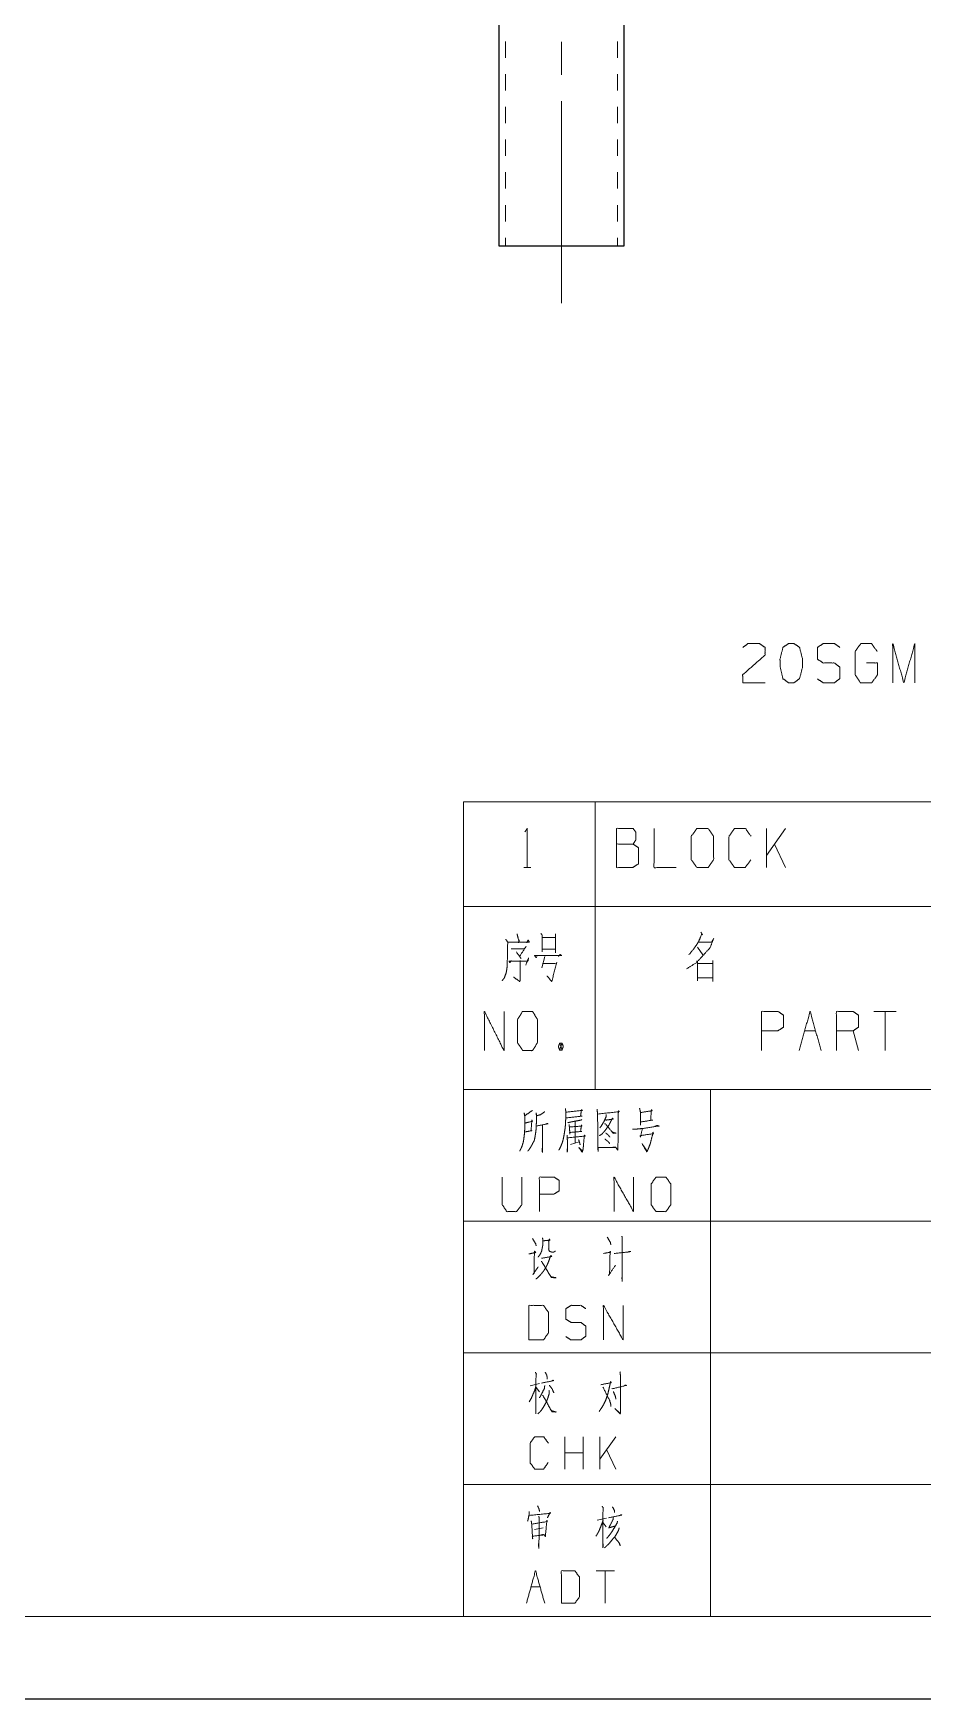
# Model space of a CAD drawing. Header units: millimetres. Extents: x 2210 to 79821, y -19430 to 2344.
# Drawn here: x 11878.8 to 11932.8, y 1492.8 to 1594 of the extents above; entities that cross this region are included whole.
import ezdxf

# ---------------------------------------------------------------- set-up
doc = ezdxf.new("R2010")
doc.units = ezdxf.units.MM
doc.layers.add('101', color=7, linetype='Continuous', true_color=0xffffff)

msp = doc.modelspace()

# ---------------------------------------------------------------- linework, layer by layer
msp.add_line((2209.78, 1492.82), (13049.16, 1492.82))
at = {"layer": '101', "color": 92, "linetype": 'Continuous', "lineweight": 25}
for p, q in [((11907.11, 1726.05), (11907.11, 1581.05)), ((11914.71, 1581.05), (11914.71, 1726.05))]:
    msp.add_line(p, q, dxfattribs=at)
at = {"layer": '101', "color": 53, "linetype": 'Continuous', "lineweight": 18}
for p, q in [((11907.51, 1593.46), (11907.51, 1592.47)), ((11914.31, 1592.47), (11914.31, 1593.46)), ((11907.51, 1591.48), (11907.51, 1590.49)), ((11914.31, 1590.49), (11914.31, 1591.48)), ((11907.51, 1589.49), (11907.51, 1588.5)), ((11914.31, 1588.5), (11914.31, 1589.49)), ((11907.51, 1587.51), (11907.51, 1586.51)), ((11914.31, 1586.51), (11914.31, 1587.51)), ((11907.51, 1585.52), (11907.51, 1584.53)), ((11914.31, 1584.53), (11914.31, 1585.52)), ((11907.51, 1583.53), (11907.51, 1582.54)), ((11914.31, 1582.54), (11914.31, 1583.53)), ((11907.51, 1581.55), (11907.51, 1581.05)), ((11914.31, 1581.05), (11914.31, 1581.55))]:
    msp.add_line(p, q, dxfattribs=at)
at = {"layer": '101', "color": 151, "linetype": 'Continuous', "lineweight": 18}
msp.add_line((11910.91, 1591.44), (11910.91, 1593.45), dxfattribs=at)
at = {"layer": '101', "color": 72, "linetype": 'Continuous', "lineweight": 18}
for p, q in [((11904.95, 1547.28), (11912.95, 1547.28)), ((11904.95, 1547.28), (11904.95, 1540.93)), ((11912.95, 1547.28), (11952.95, 1547.28)), ((11912.95, 1547.28), (11912.95, 1540.93)), ((11924.52, 1545.67), (11923.36, 1544.02)), ((11923.36, 1543.3), (11923.36, 1545.67)), ((11924.52, 1543.3), (11923.85, 1544.72)), ((11908.62, 1543.3), (11909.05, 1543.3)), ((11904.95, 1540.93), (11904.95, 1529.82)), ((11904.95, 1540.93), (11912.95, 1540.93)), ((11912.95, 1540.93), (11952.95, 1540.93)), ((11912.95, 1540.93), (11912.95, 1529.82)), ((11909.71, 1539.05), (11910.53, 1539.05)), ((11909.71, 1538.35), (11910.53, 1538.35)), ((11910.54, 1539.27), (11910.54, 1538.12)), ((11919.18, 1538.47), (11919.5, 1538)), ((11909.9, 1537.9), (11909.71, 1537.2)), ((11909.76, 1537.47), (11910.54, 1537.47)), ((11931.23, 1534.56), (11929.89, 1534.56)), ((11930.56, 1534.56), (11930.56, 1532.18)), ((11925.67, 1533.38), (11926.34, 1533.38)), ((11928.95, 1532.18), (11928.62, 1533.38)), ((11910.8, 1532.63), (11910.94, 1532.21)), ((11904.95, 1529.82), (11912.95, 1529.82)), ((11912.95, 1529.82), (11952.95, 1529.82)), ((11911.74, 1527.87), (11911.73, 1526.57)), ((11911.45, 1526.48), (11911.99, 1526.63)), ((11909.57, 1511.97), (11909.01, 1511.83)), ((11909.38, 1511.72), (11909.58, 1511.45)), ((11911.12, 1506.77), (11911.12, 1508.73)), ((11912.23, 1506.77), (11912.23, 1508.73)), ((11914.21, 1508.73), (11913.24, 1507.37)), ((11913.24, 1506.77), (11913.24, 1508.73)), ((11912.23, 1507.76), (11911.12, 1507.76)), ((11914.21, 1506.77), (11913.65, 1507.95)), ((11909.27, 1503.1), (11909.8, 1503.19)), ((11913.65, 1503.79), (11913.08, 1503.66)), ((11913.44, 1503.5), (11913.63, 1503.25)), ((11914.13, 1500.59), (11913.02, 1500.59)), ((11913.57, 1500.59), (11913.57, 1498.62)), ((11909.05, 1499.62), (11909.61, 1499.62))]:
    msp.add_line(p, q, dxfattribs=at)
at = {"layer": '101', "color": 133, "linetype": 'Continuous', "lineweight": 18}
for p, q in [((11904.95, 1529.82), (11904.95, 1497.82)), ((11904.95, 1529.82), (12084.95, 1529.82)), ((11919.95, 1529.82), (11919.95, 1497.82)), ((11904.95, 1521.82), (12084.95, 1521.82)), ((11904.95, 1513.82), (11954.95, 1513.82)), ((11904.95, 1505.82), (11954.95, 1505.82)), ((11694.95, 1497.82), (12084.95, 1497.82)), ((11904.95, 1497.82), (12084.95, 1497.82)), ((11669.95, 1492.82), (12089.95, 1492.82))]:
    msp.add_line(p, q, dxfattribs=at)
at = {"layer": '101', "color": 151, "linetype": 'Continuous', "lineweight": 18}
msp.add_open_spline([(11910.91, 1577.58), (11910.91, 1579.16), (11910.91, 1589.85)], degree=1, knots=[0, 0, 0.129302, 1, 1], dxfattribs=at)
at = {"layer": '101', "color": 92, "linetype": 'Continuous', "lineweight": 25}
msp.add_open_spline([(11907.11, 1581.05), (11907.55, 1581.05), (11908.75, 1581.05), (11910.46, 1581.05), (11912.26, 1581.05), (11913.76, 1581.05), (11914.6, 1581.05), (11914.71, 1581.05)], degree=1, knots=[0, 0, 0.057271, 0.215966, 0.43973, 0.677303, 0.874255, 0.985471, 1, 1], dxfattribs=at)
at = {"layer": '101', "color": 72, "linetype": 'Continuous', "lineweight": 18}
for points, knots in [([(11921.93, 1556.67), (11922.24, 1556.9), (11922.93, 1556.9), (11923.27, 1556.67), (11923.27, 1556.2), (11921.91, 1555), (11921.93, 1554.52), (11923.27, 1554.52)], [0, 0, 0.069694, 0.192979, 0.265274, 0.350227, 0.67474, 0.759752, 1, 1]), ([(11925.03, 1554.52), (11925.37, 1554.77), (11925.55, 1555.47), (11925.55, 1555.95), (11925.37, 1556.67), (11925.03, 1556.9), (11924.7, 1556.9), (11924.36, 1556.67), (11924.18, 1555.95), (11924.2, 1555.47), (11924.36, 1554.77), (11924.7, 1554.52), (11925.03, 1554.52)], [0, 0, 0.067527, 0.183972, 0.260585, 0.380944, 0.446143, 0.500306, 0.565506, 0.685865, 0.76253, 0.87831, 0.945837, 1, 1]), ([(11926.46, 1554.75), (11926.8, 1554.52), (11927.49, 1554.52), (11927.82, 1554.77), (11927.82, 1555.47), (11927.49, 1555.72), (11926.81, 1555.72), (11926.46, 1555.95), (11926.46, 1556.67), (11926.81, 1556.9), (11927.49, 1556.9), (11927.82, 1556.67)], [0, 0, 0.068034, 0.184053, 0.254519, 0.372335, 0.442801, 0.555845, 0.62637, 0.748394, 0.818919, 0.931963, 1, 1]), ([(11929.43, 1555.72), (11930.1, 1555.72), (11930.1, 1555), (11929.76, 1554.52), (11929.07, 1554.52), (11928.74, 1555), (11928.74, 1556.42), (11929.09, 1556.9), (11929.74, 1556.9), (11930.08, 1556.42)], [0, 0, 0.103295, 0.214795, 0.30426, 0.410276, 0.499741, 0.718896, 0.809957, 0.910534, 1, 1]), ([(11931.03, 1554.52), (11931.03, 1556.9), (11931.7, 1554.52), (11932.37, 1556.9), (11932.37, 1554.52)], [0, 0, 0.245192, 0.5, 0.754808, 1, 1]), ([(11908.69, 1545.47), (11908.83, 1545.67), (11908.83, 1543.3)], [0, 0, 0.093491, 1, 1]), ([(11914.25, 1544.72), (11914.25, 1545.67), (11915.26, 1545.67), (11915.42, 1545.45), (11915.42, 1544.97), (11915.26, 1544.72), (11914.25, 1544.72), (11914.25, 1543.3), (11915.24, 1543.3), (11915.58, 1543.52), (11915.58, 1544.5), (11915.26, 1544.72)], [0, 0, 0.115917, 0.238846, 0.272468, 0.330427, 0.366584, 0.489512, 0.663388, 0.78416, 0.833484, 0.952452, 1, 1]), ([(11916.53, 1545.67), (11916.53, 1543.3), (11917.87, 1543.3)], [0, 0, 0.638733, 1, 1]), ([(11919.14, 1543.3), (11919.81, 1543.3), (11920.15, 1543.77), (11920.15, 1545.2), (11919.81, 1545.67), (11919.14, 1545.67), (11918.79, 1545.2), (11918.79, 1543.77), (11919.14, 1543.3)], [0, 0, 0.102684, 0.191619, 0.409477, 0.498411, 0.601095, 0.691619, 0.909477, 1, 1]), ([(11922.41, 1543.77), (11922.07, 1543.3), (11921.42, 1543.3), (11921.08, 1543.77), (11921.08, 1545.2), (11921.42, 1545.67), (11922.09, 1545.67), (11922.42, 1545.2)], [0, 0, 0.11457, 0.243368, 0.357935, 0.638584, 0.753151, 0.88543, 1, 1]), ([(11919.38, 1539.37), (11919.48, 1539.2), (11919.43, 1539.27), (11919.24, 1538.8), (11919.01, 1538.45), (11918.65, 1538)], [0, 0, 0.113643, 0.164652, 0.449685, 0.682203, 1, 1]), ([(11907.52, 1538.95), (11907.64, 1538.77), (11907.61, 1537.27), (11907.55, 1536.9), (11907.44, 1536.6), (11907.3, 1536.42)], [0, 0, 0.081566, 0.649824, 0.793832, 0.914832, 1, 1]), ([(11907.66, 1538.77), (11908.96, 1538.77), (11908.88, 1538.9), (11908.8, 1538.72)], [0, 0, 0.79327, 0.883171, 1, 1]), ([(11907.85, 1538.37), (11908.66, 1538.37), (11908.76, 1538.5), (11908.36, 1537.9), (11908.46, 1537.77), (11908.17, 1538.17)], [0, 0, 0.349352, 0.41636, 0.723317, 0.790325, 1, 1]), ([(11908.21, 1539.27), (11908.32, 1538.82), (11908.35, 1538.9), (11908.3, 1538.72)], [0, 0, 0.638265, 0.750293, 1, 1]), ([(11909.65, 1539.3), (11909.73, 1539.2), (11909.73, 1538.17)], [0, 0, 0.110318, 1, 1]), ([(11919.27, 1538.77), (11920.03, 1538.77), (11920.16, 1539), (11919.93, 1538.42), (11919.5, 1537.95), (11919.1, 1537.52), (11918.51, 1537.15)], [0, 0, 0.213824, 0.286066, 0.460275, 0.639447, 0.80491, 1, 1]), ([(11907.86, 1537.65), (11907.77, 1537.52), (11907.72, 1537.62), (11908.87, 1537.62), (11908.91, 1537.82), (11908.74, 1537.37)], [0, 0, 0.074524, 0.127161, 0.67261, 0.770465, 1, 1]), ([(11908.39, 1537.65), (11908.39, 1536.37), (11907.99, 1536.65)], [0, 0, 0.721581, 1, 1]), ([(11909.41, 1537.9), (11909.37, 1537.82), (11909.27, 1537.95), (11910.92, 1537.95), (11910.83, 1538.02), (11910.72, 1537.9)], [0, 0, 0.040633, 0.112439, 0.86841, 0.923643, 1, 1]), ([(11910.62, 1537.55), (11910.32, 1536.37), (11910.03, 1536.72)], [0, 0, 0.725031, 1, 1]), ([(11919.11, 1537.62), (11919.17, 1537.55), (11919.17, 1536.42), (11919.17, 1536.6), (11920.1, 1536.6), (11920.1, 1536.37), (11920.1, 1537.65), (11920.1, 1537.47), (11919.2, 1537.47)], [0, 0, 0.018725, 0.248079, 0.283757, 0.474741, 0.520613, 0.780549, 0.816226, 1, 1]), ([(11906.23, 1532.18), (11906.23, 1534.56), (11907.42, 1532.18), (11907.42, 1534.56)], [0, 0, 0.320621, 0.679379, 1, 1]), ([(11908.55, 1532.18), (11909.15, 1532.18), (11909.45, 1532.66), (11909.45, 1534.08), (11909.15, 1534.56), (11908.55, 1534.56), (11908.24, 1534.08), (11908.24, 1532.66), (11908.55, 1532.18)], [0, 0, 0.094594, 0.183574, 0.409674, 0.498654, 0.593248, 0.683574, 0.909674, 1, 1]), ([(11923.06, 1532.18), (11923.06, 1534.56), (11924.07, 1534.56), (11924.4, 1534.33), (11924.4, 1533.61), (11924.05, 1533.38), (11923.06, 1533.38)], [0, 0, 0.401146, 0.571314, 0.639588, 0.762043, 0.832817, 1, 1]), ([(11927.61, 1532.18), (11927.61, 1534.56), (11928.62, 1534.56), (11928.95, 1534.33), (11928.95, 1533.61), (11928.62, 1533.38), (11927.61, 1533.38)], [0, 0, 0.400952, 0.571034, 0.639278, 0.761674, 0.829918, 1, 1]), ([(11910.8, 1532.21), (11910.94, 1532.21), (11911.02, 1532.43), (11910.94, 1532.63), (11910.8, 1532.63), (11910.72, 1532.43), (11910.8, 1532.21), (11910.94, 1532.63)], [0, 0, 0.086283, 0.23189, 0.363169, 0.449452, 0.580731, 0.726338, 1, 1]), ([(11909.15, 1528.55), (11909.09, 1528.51), (11908.67, 1528.22), (11908.64, 1528.4), (11908.69, 1528.22), (11908.69, 1527.65), (11908.67, 1527.3), (11908.65, 1527.05), (11908.62, 1526.81), (11908.58, 1526.59), (11908.51, 1526.37), (11908.44, 1526.21), (11908.37, 1526.08)], [0, 0, 0.024363, 0.186803, 0.243942, 0.302154, 0.485023, 0.597668, 0.675195, 0.753199, 0.825098, 0.898191, 0.953346, 1, 1]), ([(11909.89, 1528.47), (11909.64, 1528.29), (11909.4, 1528.22), (11909.37, 1528.4), (11909.4, 1528.13), (11909.39, 1527.87), (11909.37, 1527.58), (11909.36, 1527.34), (11909.33, 1527.12), (11909.29, 1526.88), (11909.25, 1526.7), (11909.17, 1526.57), (11909.09, 1526.41), (11909.01, 1526.28), (11908.94, 1526.17), (11908.86, 1526.08)], [0, 0, 0.096323, 0.172941, 0.229419, 0.31342, 0.396988, 0.487497, 0.564126, 0.634338, 0.711439, 0.768976, 0.817389, 0.871907, 0.92032, 0.962889, 1, 1]), ([(11911.15, 1528.66), (11911.17, 1528.47), (11911.17, 1528.11), (11911.15, 1527.78), (11911.14, 1527.56), (11911.1, 1527.27), (11911.06, 1527.03), (11911.01, 1526.77), (11910.95, 1526.57), (11910.87, 1526.37), (11910.75, 1526.13)], [0, 0, 0.076501, 0.212087, 0.339339, 0.424292, 0.535104, 0.630036, 0.733301, 0.813244, 0.895184, 1, 1]), ([(11911.2, 1528.44), (11912.17, 1528.55), (11912.12, 1528.6), (11912.07, 1528.2), (11912.15, 1528.2), (11911.18, 1528.09)], [0, 0, 0.39108, 0.416924, 0.577585, 0.60892, 1, 1]), ([(11913.07, 1528.62), (11913.1, 1528.33), (11913.13, 1526.06), (11913.12, 1526.3), (11914.23, 1526.3), (11914.15, 1526.32), (11913.99, 1526.3)], [0, 0, 0.069512, 0.617083, 0.675676, 0.942511, 0.962039, 1, 1]), ([(11913.12, 1528.33), (11914.43, 1528.47), (11914.38, 1528.53), (11914.35, 1528.33), (11914.34, 1526.35), (11914.32, 1526.13), (11914.21, 1526.3)], [0, 0, 0.32813, 0.348326, 0.398409, 0.893176, 0.948286, 1, 1]), ([(11913.63, 1528.31), (11913.63, 1528.2), (11913.49, 1527.87), (11913.32, 1527.6), (11913.24, 1527.49)], [0, 0, 0.119857, 0.510439, 0.853216, 1, 1]), ([(11915.65, 1528.69), (11915.71, 1528.42), (11915.71, 1527.65), (11915.71, 1527.85), (11916.46, 1527.96), (11916.33, 1527.96), (11916.36, 1528.51), (11916.38, 1528.6), (11916.41, 1528.53), (11916.3, 1528.51), (11915.71, 1528.42)], [0, 0, 0.076615, 0.294118, 0.350048, 0.563217, 0.598361, 0.753969, 0.779212, 0.799823, 0.831203, 1, 1]), ([(11908.72, 1527.23), (11908.75, 1527.25), (11909.11, 1527.32), (11909.06, 1527.3), (11909.11, 1527.98), (11909.14, 1527.89), (11908.7, 1527.78)], [0, 0, 0.022681, 0.239273, 0.269981, 0.676983, 0.732557, 1, 1]), ([(11909.39, 1527.6), (11910.09, 1527.74), (11910.04, 1527.76), (11909.97, 1527.71)], [0, 0, 0.834819, 0.895271, 1, 1]), ([(11909.75, 1527.65), (11909.75, 1526.01), (11909.73, 1526.13), (11909.75, 1526.3)], [0, 0, 0.849785, 0.907773, 1, 1]), ([(11912.15, 1528), (11912.1, 1527.96), (11911.71, 1527.89), (11911.5, 1527.85), (11911.29, 1527.8)], [0, 0, 0.07226, 0.516589, 0.766867, 1, 1]), ([(11911.37, 1527.69), (11911.39, 1527.54), (11911.42, 1527.1), (11911.4, 1527.21), (11912.14, 1527.27), (11912.07, 1527.27), (11912.12, 1527.67), (11912.15, 1527.6), (11911.39, 1527.54)], [0, 0, 0.056492, 0.217482, 0.258029, 0.525926, 0.548635, 0.694164, 0.720796, 1, 1]), ([(11913.56, 1527.98), (11913.62, 1527.96), (11914.05, 1528.02), (11914.01, 1528.09), (11913.8, 1527.67), (11913.65, 1527.45), (11913.51, 1527.27), (11913.37, 1527.12), (11913.21, 1527.01)], [0, 0, 0.033928, 0.260451, 0.302015, 0.540804, 0.679359, 0.795007, 0.902031, 1, 1]), ([(11913.52, 1527.74), (11913.57, 1527.74), (11914.05, 1527.16), (11914.23, 1527.16), (11914.05, 1527.21), (11913.98, 1527.25)], [0, 0, 0.037884, 0.645156, 0.784053, 0.927468, 1, 1]), ([(11915.22, 1527.41), (11915.43, 1527.41), (11915.83, 1527.45), (11916.83, 1527.6), (11916.72, 1527.63), (11916.57, 1527.58)], [0, 0, 0.107045, 0.322389, 0.855631, 0.914429, 1, 1]), ([(11915.82, 1527.45), (11915.71, 1526.92), (11915.68, 1527.01), (11916.5, 1527.14), (11916.46, 1527.23), (11916.46, 1527.14), (11916.36, 1526.77), (11916.3, 1526.52), (11916.22, 1526.32), (11916.16, 1526.17), (11916.11, 1526.06), (11916.08, 1526.04), (11915.8, 1526.54), (11916.1, 1526.08)], [0, 0, 0.136367, 0.159976, 0.371153, 0.396349, 0.418608, 0.516111, 0.579315, 0.633124, 0.675136, 0.705359, 0.714999, 0.861275, 1, 1]), ([(11911.25, 1527.05), (11911.26, 1526.85), (11911.28, 1526.35), (11911.26, 1526.01), (11911.25, 1526.1), (11911.28, 1526.32)], [0, 0, 0.147471, 0.523365, 0.768668, 0.835023, 1, 1]), ([(11911.28, 1526.88), (11912.34, 1526.99), (11912.31, 1527.05), (11912.29, 1526.94), (11912.24, 1526.43), (11912.23, 1526.24), (11912.17, 1526.01), (11911.96, 1526.3), (11912.18, 1526.08)], [0, 0, 0.374083, 0.399749, 0.43883, 0.61759, 0.687459, 0.767887, 0.891105, 1, 1]), ([(11911.95, 1526.77), (11912.01, 1526.59), (11912.04, 1526.46)], [0, 0, 0.579215, 1, 1]), ([(11913.54, 1526.81), (11913.74, 1526.66), (11913.84, 1526.54)], [0, 0, 0.637944, 1, 1]), ([(11913.6, 1527.18), (11913.77, 1527.03), (11913.85, 1526.92)], [0, 0, 0.630834, 1, 1]), ([(11907.31, 1524.5), (11907.31, 1522.82), (11907.59, 1522.4), (11908.18, 1522.4), (11908.5, 1522.82), (11908.5, 1524.5)], [0, 0, 0.33715, 0.438599, 0.557782, 0.66285, 1, 1]), ([(11909.57, 1522.4), (11909.57, 1524.5), (11910.46, 1524.5), (11910.76, 1524.3), (11910.76, 1523.66), (11910.45, 1523.46), (11909.57, 1523.46)], [0, 0, 0.401145, 0.571312, 0.639588, 0.762043, 0.832818, 1, 1]), ([(11914.1, 1522.4), (11914.1, 1524.5), (11915.28, 1522.4), (11915.28, 1524.5)], [0, 0, 0.317575, 0.682425, 1, 1]), ([(11916.66, 1522.4), (11917.25, 1522.4), (11917.55, 1522.82), (11917.55, 1524.08), (11917.25, 1524.5), (11916.66, 1524.5), (11916.35, 1524.08), (11916.35, 1522.82), (11916.66, 1522.4)], [0, 0, 0.102684, 0.19162, 0.409478, 0.498414, 0.601098, 0.69162, 0.909478, 1, 1]), ([(11909.15, 1520.76), (11909.34, 1520.45), (11909.37, 1520.32)], [0, 0, 0.726452, 1, 1]), ([(11909.76, 1520.81), (11909.78, 1520.61), (11909.78, 1520.39), (11909.74, 1520.19), (11909.7, 1519.99), (11909.64, 1519.86), (11909.57, 1519.75), (11909.49, 1519.64)], [0, 0, 0.161539, 0.340478, 0.503498, 0.668955, 0.787647, 0.890428, 1, 1]), ([(11909.79, 1520.63), (11910.21, 1520.67), (11910.18, 1520.74), (11910.13, 1520.56), (11910.13, 1520.41), (11910.13, 1520.12), (11910.15, 1520.05), (11910.18, 1519.99), (11910.24, 1519.97), (11910.32, 1519.94), (11910.43, 1519.94), (11910.49, 1519.97), (11910.54, 1520.01)], [0, 0, 0.256861, 0.301243, 0.412007, 0.505689, 0.679669, 0.720918, 0.765306, 0.805452, 0.854617, 0.920845, 0.960991, 1, 1]), ([(11913.69, 1520.85), (11913.88, 1520.52), (11913.91, 1520.39)], [0, 0, 0.736529, 1, 1]), ([(11914.58, 1520.92), (11914.6, 1520.76), (11914.6, 1518.18), (11914.58, 1518.35), (11914.6, 1518.58)], [0, 0, 0.049515, 0.872926, 0.929447, 1, 1]), ([(11908.92, 1519.83), (11909.34, 1519.92), (11909.28, 1520.01), (11909.26, 1519.83), (11909.25, 1518.66), (11909.17, 1518.58), (11909.49, 1519.04)], [0, 0, 0.167422, 0.209474, 0.278414, 0.733408, 0.779231, 1, 1]), ([(11909.7, 1519.57), (11910.31, 1519.68), (11910.26, 1519.75), (11910.12, 1519.35), (11910.04, 1519.17), (11909.96, 1519.02), (11909.84, 1518.82), (11909.7, 1518.64), (11909.56, 1518.49), (11909.45, 1518.38), (11909.35, 1518.31)], [0, 0, 0.254941, 0.288363, 0.462053, 0.541623, 0.612966, 0.709673, 0.80267, 0.888733, 0.952733, 1, 1]), ([(11909.68, 1519.37), (11909.71, 1519.37), (11910.29, 1518.4), (11910.59, 1518.38), (11910.29, 1518.44), (11910.21, 1518.53)], [0, 0, 0.016597, 0.617583, 0.775731, 0.937327, 1, 1]), ([(11913.46, 1519.86), (11913.9, 1519.94), (11913.86, 1519.99), (11913.83, 1518.62), (11913.77, 1518.53), (11914.19, 1519.15)], [0, 0, 0.163595, 0.183435, 0.685805, 0.725489, 1, 1]), ([(11914.1, 1519.86), (11915.11, 1519.97), (11915.05, 1519.99), (11914.93, 1519.94)], [0, 0, 0.837047, 0.891364, 1, 1]), ([(11908.93, 1514.61), (11909.81, 1514.61), (11910.12, 1515.03), (11910.12, 1516.29), (11909.81, 1516.71), (11908.93, 1516.71), (11908.93, 1514.61)], [0, 0, 0.142136, 0.227161, 0.43179, 0.516816, 0.658952, 1, 1]), ([(11911.18, 1514.81), (11911.48, 1514.61), (11912.09, 1514.61), (11912.38, 1514.83), (11912.38, 1515.45), (11912.09, 1515.67), (11911.49, 1515.67), (11911.18, 1515.87), (11911.18, 1516.51), (11911.49, 1516.71), (11912.09, 1516.71), (11912.38, 1516.51)], [0, 0, 0.068036, 0.184055, 0.254519, 0.372335, 0.4428, 0.555844, 0.62637, 0.748394, 0.81892, 0.931964, 1, 1]), ([(11913.46, 1514.61), (11913.46, 1516.71), (11914.65, 1514.61), (11914.65, 1516.71)], [0, 0, 0.317575, 0.682425, 1, 1]), ([(11909.32, 1512.65), (11909.39, 1512.53), (11909.36, 1512.57), (11909.36, 1510.13), (11909.34, 1510.27), (11909.36, 1510.48)], [0, 0, 0.048142, 0.065074, 0.880813, 0.930182, 1, 1]), ([(11909.7, 1511.99), (11910.45, 1512.14), (11910.39, 1512.16), (11910.32, 1512.12)], [0, 0, 0.838754, 0.907252, 1, 1]), ([(11909.92, 1512.65), (11910.01, 1512.47), (11910.04, 1512.34), (11910.04, 1512.22)], [0, 0, 0.449924, 0.728677, 1, 1]), ([(11913.29, 1511.89), (11913.93, 1512.01), (11913.89, 1512.08), (11913.84, 1511.83), (11913.78, 1511.58), (11913.72, 1511.31), (11913.61, 1510.98), (11913.48, 1510.71), (11913.46, 1510.67), (11913.34, 1510.48), (11913.2, 1510.27)], [0, 0, 0.244428, 0.272774, 0.366789, 0.461906, 0.564547, 0.695473, 0.807142, 0.823507, 0.905515, 1, 1]), ([(11914.46, 1512.68), (11914.49, 1512.45), (11914.49, 1510.87), (11914.5, 1510.36), (11914.49, 1510.15), (11914.47, 1510.11), (11914.15, 1510.44), (11914.47, 1510.15)], [0, 0, 0.066217, 0.519982, 0.669307, 0.729162, 0.741827, 0.875056, 1, 1]), ([(11909.36, 1511.83), (11909.28, 1511.54), (11909.17, 1511.29), (11909.07, 1511.06), (11908.95, 1510.85)], [0, 0, 0.285939, 0.539663, 0.775435, 1, 1]), ([(11910.15, 1511.54), (11910.17, 1511.37), (11910.08, 1511.08), (11909.99, 1510.85), (11909.89, 1510.67), (11909.72, 1510.38), (11909.61, 1510.25), (11909.48, 1510.13)], [0, 0, 0.103476, 0.291956, 0.443856, 0.576191, 0.787107, 0.887318, 1, 1]), ([(11909.89, 1511.85), (11909.88, 1511.68), (11909.73, 1511.39), (11909.63, 1511.19), (11909.57, 1511.1)], [0, 0, 0.201933, 0.596284, 0.876828, 1, 1]), ([(11909.76, 1511.25), (11909.8, 1511.21), (11910.32, 1510.25), (11910.59, 1510.23), (11910.33, 1510.3), (11910.26, 1510.38)], [0, 0, 0.033497, 0.633662, 0.788434, 0.938664, 1, 1]), ([(11910.17, 1511.85), (11910.35, 1511.62), (11910.39, 1511.52), (11910.45, 1511.39)], [0, 0, 0.535199, 0.744449, 1, 1]), ([(11913.43, 1511.74), (11913.83, 1510.94), (11913.9, 1510.71), (11913.91, 1510.56)], [0, 0, 0.70022, 0.886543, 1, 1]), ([(11913.96, 1511.66), (11914, 1511.64), (11914.85, 1511.85), (11914.79, 1511.87), (11914.73, 1511.83)], [0, 0, 0.045965, 0.873307, 0.932104, 1, 1]), ([(11914.06, 1511.48), (11914.19, 1511.16), (11914.21, 1511.02)], [0, 0, 0.698424, 1, 1]), ([(11910.1, 1507.16), (11909.82, 1506.77), (11909.28, 1506.77), (11909, 1507.16), (11909, 1508.34), (11909.28, 1508.73), (11909.83, 1508.73), (11910.11, 1508.34)], [0, 0, 0.114569, 0.243366, 0.357935, 0.638584, 0.753153, 0.885431, 1, 1]), ([(11908.94, 1504.18), (11908.94, 1503.99), (11908.88, 1503.7), (11908.85, 1503.6)], [0, 0, 0.316024, 0.817546, 1, 1]), ([(11908.94, 1503.95), (11910.25, 1504.08), (11910.22, 1504.14), (11910.05, 1503.81)], [0, 0, 0.748923, 0.787787, 1, 1]), ([(11909.46, 1504.53), (11909.55, 1504.32), (11909.58, 1504.18)], [0, 0, 0.60334, 1, 1]), ([(11913.38, 1504.51), (11913.44, 1504.41), (11913.43, 1504.43), (11913.43, 1501.99), (11913.41, 1502.17), (11913.43, 1502.38)], [0, 0, 0.039885, 0.048389, 0.86771, 0.930393, 1, 1]), ([(11913.77, 1503.81), (11914.58, 1503.97), (11914.53, 1503.99), (11914.41, 1503.93)], [0, 0, 0.811187, 0.871426, 1, 1]), ([(11914.01, 1504.47), (11914.12, 1504.26), (11914.13, 1504.18), (11914.12, 1504.12)], [0, 0, 0.609647, 0.831592, 1, 1]), ([(11909.07, 1503.62), (11909.1, 1503.43), (11909.16, 1502.52), (11909.14, 1502.69), (11909.87, 1502.77), (11909.79, 1502.79), (11909.62, 1502.75)], [0, 0, 0.083431, 0.487204, 0.560752, 0.886551, 0.926463, 1, 1]), ([(11909.87, 1502.77), (11909.93, 1502.67), (11910.02, 1503.66), (11910.05, 1503.58), (11909.13, 1503.43)], [0, 0, 0.055629, 0.522276, 0.563362, 1, 1]), ([(11909.52, 1503.89), (11909.55, 1503.85), (11909.54, 1501.96), (11909.51, 1502.15), (11909.54, 1502.38)], [0, 0, 0.021551, 0.822258, 0.902418, 1, 1]), ([(11913.44, 1503.64), (11913.31, 1503.31), (11913.21, 1503.06), (11913.12, 1502.88), (11913, 1502.69)], [0, 0, 0.339096, 0.594725, 0.790666, 1, 1]), ([(11914.41, 1503.19), (11914.37, 1503.04), (11914.19, 1502.71), (11914.01, 1502.5), (11913.82, 1502.27), (11913.66, 1502.11), (11913.53, 1501.99)], [0, 0, 0.100504, 0.349351, 0.529547, 0.726521, 0.879827, 1, 1]), ([(11914.31, 1503.6), (11914.29, 1503.5), (11914.12, 1503.19), (11914.1, 1503.17), (11913.97, 1502.96), (11913.82, 1502.75), (11913.66, 1502.56)], [0, 0, 0.084867, 0.374487, 0.395069, 0.594277, 0.800098, 1, 1]), ([(11914.06, 1503.83), (11914.04, 1503.7), (11913.79, 1503.21), (11913.77, 1503.19), (11914.22, 1503.33)], [0, 0, 0.104845, 0.570656, 0.600711, 1, 1]), ([(11914.13, 1502.63), (11914.42, 1502.27), (11914.48, 1502.11), (11914.39, 1502.32)], [0, 0, 0.533337, 0.737998, 1, 1]), ([(11908.78, 1498.62), (11909.33, 1500.59), (11909.89, 1498.62)], [0, 0, 0.500001, 1, 1]), ([(11910.9, 1498.62), (11911.72, 1498.62), (11912.01, 1499.01), (11912.01, 1500.19), (11911.72, 1500.59), (11910.9, 1500.59), (11910.9, 1498.62)], [0, 0, 0.142137, 0.227162, 0.431791, 0.516816, 0.658952, 1, 1])]:
    msp.add_open_spline(points, degree=1, knots=knots, dxfattribs=at)
msp.add_open_spline([(11925.34, 1532.18), (11926.01, 1534.56), (11926.68, 1532.18)], degree=1, dxfattribs=at)

doc.saveas('drawing.dxf')
